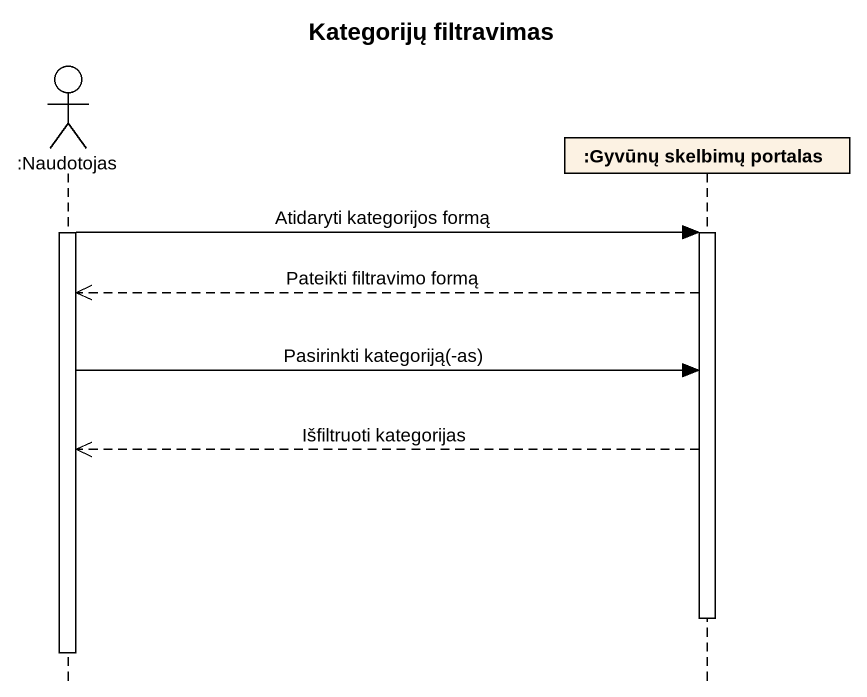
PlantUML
@startuml
title Kategorijų filtravimas
hide footbox
actor ":Naudotojas" as Naudotojas
participant ":Gyvūnų skelbimų portalas" as Gyvūnų_skelbimų_portalas

activate Naudotojas
Naudotojas -> Gyvūnų_skelbimų_portalas : Atidaryti kategorijos formą
activate Gyvūnų_skelbimų_portalas
Gyvūnų_skelbimų_portalas -->> Naudotojas : Pateikti filtravimo formą
Naudotojas -> Gyvūnų_skelbimų_portalas : Pasirinkti kategoriją(-as)
Gyvūnų_skelbimų_portalas -->> Naudotojas : Išfiltruoti kategorijas
deactivate Gyvūnų_skelbimų_portalas
deactivate Naudotojas
@enduml
